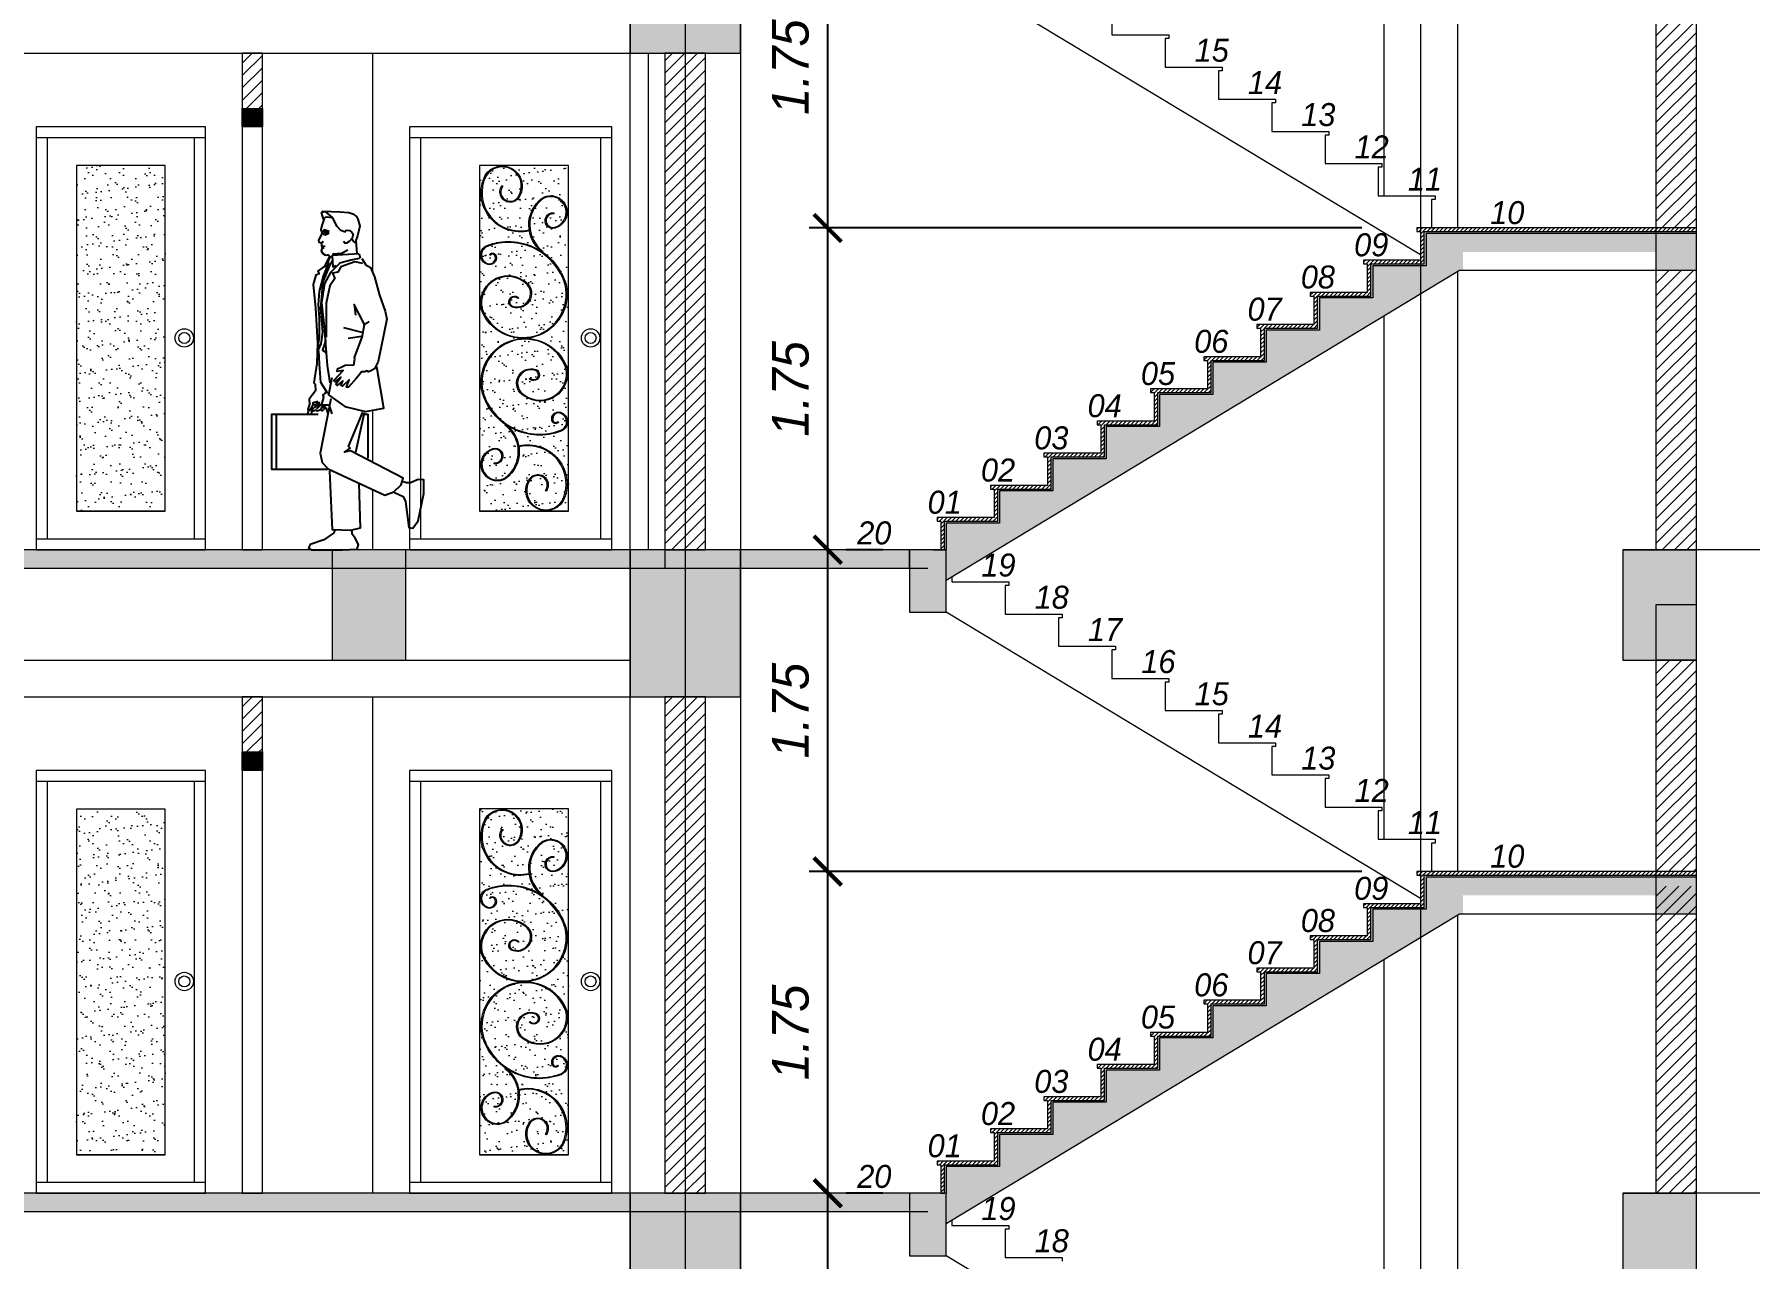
# Model space of a CAD drawing. Header units: millimetres. Extents: x 485872 to 486142, y -52344 to -52207.
# Drawn here: x 486063.22 to 486072.55, y -52310.23 to -52303.57 of the extents above; entities that cross this region are included whole.
import ezdxf

# ---------------------------------------------------------------- set-up
doc = ezdxf.new("R2010")
doc.units = ezdxf.units.MM
doc.header["$LTSCALE"] = 15
doc.header["$PDMODE"] = 2
doc.header["$PDSIZE"] = -10
doc.linetypes.add('DASHDOTX2', pattern=[50.8, 25.4, -12.7, 0, -12.7])
doc.layers.add('G', color=8, linetype='Continuous')
doc.styles.get("Standard").update_dxf_attribs({"font": ''})
doc.styles.get('Standard').set_extended_font_data('Flux Architect', italic=True)
doc.dimstyles.get("Standard").update_dxf_attribs({"dimtxt": 0.2, "dimasz": 0.15, "dimexe": 0.1, "dimexo": 0.3, "dimgap": 0.1, "dimtad": 1, "dimzin": 0, "dimdsep": 46, "dimtxsty": 'Standard', "dimblk": 'ARCHTICK', "dimcen": 0.09, "dimdle": 0.1, "dimclrd": 4, "dimclrt": 2, "dimadec": 0, "dimazin": 0, "dimtfac": 1, "dimtofl": 0, "dimtmove": 0, "dimatfit": 3, "dimfxl": 1, "dimtfillclr": 1, "dimtolj": 1, "dimtzin": 0, "dimarcsym": 1})
pattern_1 = [(45, (485401.173374, -52308.337264), (-0.0336759605, 0.0336759605), [])]

# ---------------------------------------------------------------- blocks, each defined once
blk = doc.blocks.new('Main Doorr')
at = {"lineweight": 9}
h = blk.add_hatch(dxfattribs=at)
h.set_pattern_fill('AR-SAND', color=153, scale=53.726984, style=0)
h.set_pattern_definition([(37.5, (633482.83, -6970.605), (-3.38444, 103.52243), [0, -81.66502, 0, -91.33587, 0, -87.30635]), (7.5, (633482.83, -6970.6), (95.08476, 151.6254), [0, -44.05613, 0, -73.60597, 0, -28.20667]), (327.5, (633416.74, -6970.605), (167.31345, 0.30404), [0, -26.86349, 0, -96.70857, 0, -126.25841]), (317.5, (633416.74, -6970.6), (161.51012, 47.15486), [0, -13.43175, 0, -63.39784, 0, -72.53143])])
h.paths.add_polyline_path([(664467.8, -64985.8), (664951.4, -64985.8), (664951.4, -63105.4), (664467.8, -63105.4)])
at = {"color": 7, "lineweight": 9}
for p, q in [((665186.4, -62955.4), (664086.4, -62955.4)), ((664146.4, -62955.4), (664146.4, -65135.4)), ((665126.4, -65135.4), (665126.4, -62955.4)), ((664467.8, -63105.4), (664467.8, -64985.8)), ((664951.4, -63105.4), (664467.8, -63105.4)), ((664951.4, -64985.8), (664951.4, -63105.4)), ((664467.8, -64985.8), (664951.4, -64985.8)), ((664086.4, -65135.4), (665186.4, -65135.4))]:
    blk.add_line(p, q, dxfattribs=at)
blk.add_lwpolyline([(664086.4, -65195.4), (665186.4, -65195.4), (665186.4, -62895.4), (664086.4, -62895.4)], close=True, dxfattribs=at)
at = {"lineweight": 9}
for points in [[(664738.1, -63460.9, -0.637528), (664498.3, -63158.6, -0.965658), (664687.1, -63269.7, -1.139609), (664589.1, -63214.3), (664593.4, -63217.5, 1.142963), (664682.3, -63267.4, 0.965814), (664503, -63161.3, 0.637746), (664737.2, -63455.6)], [(664811.2, -63577.8, -0.50473), (664808.4, -63282.5, -1.139136), (664878.5, -63446.2, -1.237533), (664872.5, -63363.5), (664871.7, -63368.9, 1.237959), (664877, -63441.1, 1.137294), (664811.4, -63287, 0.504199), (664814.4, -63573.4)], [(664608, -64513.5, -0.50473), (664610.8, -64808.7, -1.139136), (664540.7, -64645, -1.237533), (664546.7, -64727.7), (664547.4, -64722.4, 1.237959), (664542.2, -64650.2, 1.137294), (664607.8, -64804.3, 0.504199), (664604.8, -64517.8)], [(664681.1, -64630.3, -0.637528), (664920.9, -64932.6, -0.965658), (664732.1, -64821.5, -1.139609), (664830.1, -64877), (664825.8, -64873.7, 1.142963), (664736.9, -64823.8, 0.965814), (664916.2, -64930, 0.637746), (664682, -64635.6)]]:
    blk.add_lwpolyline(points, format="xyb", dxfattribs=at)
for points in [[(664521.3, -63589.6, -0.482932), (664554.1, -63590.4, -0.577559), (664521.3, -63645.9, -0.789134), (664508.3, -63541, -0.438143), (664938, -63752.7, -0.939322), (664477.1, -63887.3, -0.684665), (664706.7, -63730.8, -0.943765), (664645.2, -63875.7, -1.249985), (664681.1, -63826.2), (664677, -63829.8, 1.245946), (664647.2, -63870.7, 0.94511), (664703.9, -63735.5, 0.684848), (664482.2, -63885.8, 0.938331), (664932.8, -63754.1, 0.438005), (664510.2, -63546, 0.787082), (664521.6, -63640.5, 0.570854), (664549.6, -63593.3, 0.476031), (664525.4, -63593.1)], [(664897.9, -64501.6, -0.482932), (664865.1, -64500.9, -0.577559), (664897.9, -64445.4, -0.789134), (664910.9, -64550.3, -0.438143), (664481.2, -64338.5, -0.939322), (664942.1, -64203.9, -0.684665), (664712.5, -64360.4, -0.943765), (664774, -64215.6, -1.249985), (664738.1, -64265), (664742.1, -64261.5, 1.245946), (664772, -64220.6, 0.94511), (664715.3, -64355.8, 0.684848), (664937, -64205.4, 0.938331), (664486.4, -64337.2, 0.438005), (664909, -64545.3, 0.787082), (664897.5, -64450.8, 0.570854), (664869.6, -64497.9, 0.476031), (664893.7, -64498.2)]]:
    blk.add_lwpolyline(points, format="xyb", close=True, dxfattribs=at)
at = {"linetype": 'Continuous', "lineweight": 9}
blk.add_lwpolyline([(664951.4, -64985.8), (664467.8, -64985.8)], dxfattribs=at)
at = {"color": 7, "lineweight": 9}
for radius in [50, 30]:
    blk.add_circle((665071.5, -64043.5), radius, dxfattribs=at)
blk = doc.blocks.new('Indoor')
at = {"lineweight": 5}
h = blk.add_hatch(dxfattribs=at)
h.set_pattern_fill('AR-SAND', color=153, scale=53.726984, style=0)
h.set_pattern_definition([(37.5, (631289.6, 71959.21), (-3.38444, 103.52243), [0, -81.66502, 0, -91.33587, 0, -87.30635]), (7.5, (631289.6, 71959.21), (95.08476, 151.6254), [0, -44.05613, 0, -73.60597, 0, -28.20667]), (327.5, (631223.515, 71959.21), (167.31345, 0.30404), [0, -26.86349, 0, -96.70857, 0, -126.25841]), (317.5, (631223.52, 71959.21), (161.51012, 47.15486), [0, -13.43175, 0, -63.39784, 0, -72.53143])])
h.paths.add_polyline_path([(662274.6, 13944), (662758.1, 13944), (662758.1, 15824.4), (662274.6, 15824.4)])
at = {"color": 7, "lineweight": 5}
for p, q in [((662976.4, 16034.4), (662056.4, 16034.4)), ((662056.4, 16034.4), (662056.4, 13734.4)), ((662976.4, 15974.4), (662056.4, 15974.4)), ((662116.4, 15974.4), (662116.4, 13794.4)), ((662916.4, 13794.4), (662916.4, 15974.4)), ((662976.4, 13734.4), (662976.4, 16034.4)), ((662274.6, 15824.4), (662274.6, 13944)), ((662758.1, 15824.4), (662274.6, 15824.4)), ((662758.1, 13944), (662758.1, 15824.4)), ((662274.6, 13944), (662758.1, 13944)), ((662056.4, 13794.4), (662976.4, 13794.4)), ((662056.4, 13734.4), (662976.4, 13734.4))]:
    blk.add_line(p, q, dxfattribs=at)
at = {"linetype": 'Continuous', "lineweight": 5}
blk.add_lwpolyline([(662758.1, 13944), (662274.6, 13944)], dxfattribs=at)
at = {"color": 7, "lineweight": 5}
for radius in [50, 30]:
    blk.add_circle((662861.5, 14886.4), radius, dxfattribs=at)
blk = doc.blocks.new('02FMAN04')
at = {"color": 0, "linetype": 'ByBlock'}
for p, q in [((-4.09, 62.9), (-4.33, 61.98)), ((-5.2, 47.99), (-6.24, 48.51)), ((-0.79, 47.26), (-4.66, 46.29)), ((-4.66, 45.32), (-1.76, 44.94)), ((2.36, 30.85), (1.69, 28.89)), ((4.43, 30.85), (2.36, 30.85)), ((2.51, 28.87), (2.82, 30.11)), ((2.82, 30.11), (3.14, 30.11)), ((5.71, 30.87), (5.16, 30.87)), ((5.55, 30.07), (5.86, 30.04)), ((5.86, 30.04), (6.08, 28.92)), ((6.66, 29.76), (6.92, 28.85)), ((-5.14, 29.12), (-3.33, 20.66)), ((13.53, 28.78), (13.53, 17.2))]:
    blk.add_line(p, q, dxfattribs=at)
for points in [[(3.51, 70.28), (3.91, 71.74), (3.66, 71.99), (0.03, 71.85), (-1.88, 71.7), (-2.77, 71.46), (-3.55, 70.85), (-3.84, 70.32), (-4.26, 68.83), (-3.77, 66.74), (-3.38, 65.74), (-3.62, 62.94)], [(-0.96, 67.59), (-0.21, 67.87), (0.6, 68.72), (1.6, 70.67), (2.91, 71.77), (3.55, 71.85), (3.83, 71.67)], [(3.27, 70.67), (3.87, 68.94), (4.08, 68.01), (3.76, 67.34), (4.58, 65.85), (4.47, 65.42), (3.91, 65.25), (3.94, 64.64), (3.76, 64.18), (3.98, 63.54), (3.66, 62.97), (3.09, 62.62), (2.59, 62.69), (2.24, 62.41), (3.27, 60.21), (2.45, 60.53), (2.41, 61.52), (1.99, 62.3), (1.63, 62.23)], [(3.23, 70.75), (2.7, 70.82), (1.77, 70.67)], [(-3.3, 65.28), (-2.81, 65.67), (-2.59, 66.13)], [(-0.96, 67.55), (-1.35, 67.94), (-2.03, 67.91), (-2.49, 67.62), (-2.81, 67.09), (-2.63, 66.24), (-1.99, 65.56), (-1.42, 65.17), (-1.03, 65.21), (-0.75, 65.56)], [(-4.09, 62.9), (1.67, 62.55), (1.53, 60.17), (0.78, 60.45)], [(1.6, 62.9), (-0.32, 63.05), (-1.71, 63.76)], [(3.87, 64.61), (3.16, 64.54)], [(3.59, 64.18), (3.37, 64.18)], [(3.48, 65.35), (3.83, 65.49)], [(-4.68, 61.9), (-5.54, 60.6), (-6.5, 60), (-7.36, 58.01), (-8.4, 54.12), (-9.61, 50.75), (-9.95, 49.03), (-8.14, 40.04), (-7.36, 38.49), (-6.58, 38.06), (-6.06, 37.8), (-5.72, 38.06), (-5.28, 37.8), (-4.59, 37.8), (-4.25, 37.37), (-3.47, 36.42), (-1.83, 34.6), (-1.39, 34.6), (-2, 36.16), (-0.53, 34.77), (-0.27, 34.95), (-0.62, 35.9), (0.59, 34.95), (0.85, 35.21), (-0.18, 36.67), (1.11, 35.72), (1.29, 35.98), (-0.7, 38.14), (0.59, 37.88), (0.51, 38.49), (-0.44, 38.92), (-1.14, 39.27), (-2.95, 39.35), (-3.21, 40.56), (-3.12, 40.91), (-4.77, 45.23), (-5.2, 47.9), (-3.04, 52.14), (-3.3, 49.89)], [(-4.85, 60.86), (-3.21, 61.21), (-0.18, 60.17), (0.42, 59.05), (1.54, 58.79), (1.11, 57.66), (2.15, 56.11), (2.93, 52.4), (2.93, 45.23)], [(-4.07, 61.9), (-2.35, 61.55), (-0.01, 60.95), (1.98, 58.96), (3.27, 56.63), (3.88, 52.48), (3.27, 46.87), (3.1, 44.54), (2.67, 39.18), (2.15, 35.47)], [(1.63, 61.47), (2.24, 60.43), (3.62, 56.97), (4.14, 51.45), (3.71, 46.26), (4.05, 43.76), (4.74, 42.2), (4.31, 45.31), (4.31, 49.2), (4.57, 52.14), (4.31, 54.9), (3.45, 58.18), (2.5, 60.69)], [(3.36, 60.26), (4.66, 59.22), (4.4, 58.7), (5.09, 58.36), (5.69, 56.37), (5.18, 51.36), (4.74, 44.02), (4.92, 39.61), (5.52, 35.47), (5.26, 35.21), (5.18, 33.82), (5.87, 32.87), (6.56, 32.01), (6.47, 30.97), (6.82, 29.85), (6.3, 29.68), (5.69, 30.8), (5.69, 31.32), (4.66, 31.58)], [(3.01, 44.54), (3.71, 42.46), (2.93, 41.94)], [(2.58, 33.22), (4.05, 35.55), (4.31, 39.52), (4.48, 42.29)], [(1.72, 36.59), (2.41, 32.96), (-1.05, 30.46), (-5.46, 29.42), (-9.35, 30.11), (-7.88, 38.92)], [(3.01, 33.48), (3.19, 33.22), (3.62, 32.96), (3.45, 32.44), (3.88, 30.89)], [(1.94, 32.06), (4.19, 20.57), (3.76, 18.58), (2.46, 17.2), (-9.55, 11.59), (-11.46, 12.28), (-13.01, 13.83), (-13.44, 15.21), (-2.29, 21), (-0.99, 20.74), (-2.2, 21.61), (-1.86, 21.95), (-4.88, 29.29)], [(3.36, 29.85), (3.1, 30.63), (3.27, 30.63), (3.97, 29.94), (3.62, 30.63), (4.05, 30.8), (4.83, 30.02), (4.31, 31.23), (4.83, 31.23), (5.44, 30.11)], [(3.45, 29.83), (3.86, 29.55), (4.03, 29.72), (4.82, 29.46), (5.01, 29.7), (5.66, 29.46), (5.88, 29.74)], [(-6.01, 19.45), (-6.01, 28.78), (-5.06, 28.78)], [(4.62, 28.78), (14.57, 28.78), (14.57, 17.11), (2.64, 17.11)], [(-11.63, 12.19), (-13.44, 11.33), (-13.96, 10.29), (-14.31, 7.53), (-14.65, 4.76), (-15.52, 4.59), (-16.64, 6.14), (-17.85, 11.93), (-17.85, 14.87), (-16.64, 14.96), (-15, 14.26), (-14.14, 14.26), (-13.27, 14.52)], [(-4.02, 14.09), (-4.28, 4.59), (-2.29, 4.07), (1.6, 4.24), (2.12, 16.68)], [(1.08, 4.07), (1.34, 3.55), (3.41, 2.08), (6.35, 1.13), (6.7, 0.44), (6.09, 0.01), (-0.56, 0.01), (-3.67, 0.1), (-3.93, 1.13), (-3.24, 2.43), (-2.64, 3.29), (-2.64, 3.98)]]:
    blk.add_lwpolyline(points, dxfattribs=at)
for points in [[(2.27, 67.66), (3.34, 68.01), (3.59, 67.8)], [(2.38, 67.48), (3.41, 67.3), (3.41, 67.06), (3.12, 66.95), (2.52, 67.23)]]:
    blk.add_lwpolyline(points, close=True, dxfattribs=at)
blk = doc.blocks.new('_ArchTick')
at = {"color": 0, "const_width": 0.15}
blk.add_lwpolyline([(-0.5, -0.5), (0.5, 0.5)], dxfattribs=at)
blk = doc.blocks.new('*D141')
at = {"color": 4, "linetype": 'Continuous', "lineweight": -2, "transparency": 16777216}
blk.add_line((486067.5346, -52311.7266), (486067.5346, -52309.7766), dxfattribs=at)
at = {"color": 0, "linetype": 'Continuous', "lineweight": -2, "transparency": 16777216}
for p, q in [((486067.8346, -52309.8766), (486067.6346, -52309.8766)), ((486070.6597, -52311.6266), (486067.4346, -52311.6266))]:
    blk.add_line(p, q, dxfattribs=at)
at = {"layer": 'Defpoints', "color": 0, "linetype": 'Continuous', "lineweight": 13, "transparency": 16777216}
for p in [(486067.5346, -52309.8766), (486067.5346, -52309.8766), (486070.9597, -52311.6266)]:
    blk.add_point(p, dxfattribs=at)
at = {"color": 4, "linetype": 'Continuous', "lineweight": -2, "transparency": 16777216, "xscale": 0.15, "yscale": 0.15, "zscale": 0.15}
for p, rotation in [((486067.5346, -52309.8766), 90), ((486067.5346, -52311.6266), 270)]:
    blk.add_blockref('_ArchTick', p, dxfattribs=dict(at, rotation=rotation))
at = {"color": 2, "linetype": 'Continuous', "lineweight": 13, "transparency": 16777216, "insert": (486067.3324, -52310.7516), "char_height": 0.2, "attachment_point": 5, "rotation": 90}
blk.add_mtext('\\A1;1.75', dxfattribs=at)
blk = doc.blocks.new('*D142')
at = {"color": 4, "linetype": 'Continuous', "lineweight": -2, "transparency": 16777216}
blk.add_line((486067.5346, -52309.9766), (486067.5346, -52308.0266), dxfattribs=at)
at = {"color": 0, "linetype": 'Continuous', "lineweight": -2, "transparency": 16777216}
for p, q in [((486070.4397, -52308.1266), (486067.4346, -52308.1266)), ((486067.8346, -52309.8766), (486067.6346, -52309.8766))]:
    blk.add_line(p, q, dxfattribs=at)
at = {"layer": 'Defpoints', "color": 0, "linetype": 'Continuous', "lineweight": 13, "transparency": 16777216}
for p in [(486067.5346, -52308.1266), (486070.7397, -52308.1266), (486067.5346, -52309.8766)]:
    blk.add_point(p, dxfattribs=at)
at = {"color": 4, "linetype": 'Continuous', "lineweight": -2, "transparency": 16777216, "xscale": 0.15, "yscale": 0.15, "zscale": 0.15}
for p, rotation in [((486067.5346, -52308.1266), 90), ((486067.5346, -52309.8766), 270)]:
    blk.add_blockref('_ArchTick', p, dxfattribs=dict(at, rotation=rotation))
at = {"color": 2, "linetype": 'Continuous', "lineweight": 13, "transparency": 16777216, "insert": (486067.3324, -52309.0016), "char_height": 0.2, "attachment_point": 5, "rotation": 90}
blk.add_mtext('\\A1;1.75', dxfattribs=at)
blk = doc.blocks.new('*D143')
at = {"color": 4, "linetype": 'Continuous', "lineweight": -2, "transparency": 16777216}
blk.add_line((486067.5346, -52308.2266), (486067.5346, -52306.2766), dxfattribs=at)
at = {"color": 0, "linetype": 'Continuous', "lineweight": -2, "transparency": 16777216}
for p, q in [((486067.8346, -52306.3766), (486067.6346, -52306.3766)), ((486070.4397, -52308.1266), (486067.4346, -52308.1266))]:
    blk.add_line(p, q, dxfattribs=at)
at = {"layer": 'Defpoints', "color": 0, "linetype": 'Continuous', "lineweight": 13, "transparency": 16777216}
for p in [(486067.5346, -52306.3766), (486067.5346, -52306.3766), (486070.7397, -52308.1266)]:
    blk.add_point(p, dxfattribs=at)
at = {"color": 4, "linetype": 'Continuous', "lineweight": -2, "transparency": 16777216, "xscale": 0.15, "yscale": 0.15, "zscale": 0.15}
for p, rotation in [((486067.5346, -52306.3766), 90), ((486067.5346, -52308.1266), 270)]:
    blk.add_blockref('_ArchTick', p, dxfattribs=dict(at, rotation=rotation))
at = {"color": 2, "linetype": 'Continuous', "lineweight": 13, "transparency": 16777216, "insert": (486067.3324, -52307.2516), "char_height": 0.2, "attachment_point": 5, "rotation": 90}
blk.add_mtext('\\A1;1.75', dxfattribs=at)
blk = doc.blocks.new('*D144')
at = {"color": 4, "linetype": 'Continuous', "lineweight": -2, "transparency": 16777216}
blk.add_line((486067.5346, -52306.4766), (486067.5346, -52304.5266), dxfattribs=at)
at = {"color": 0, "linetype": 'Continuous', "lineweight": -2, "transparency": 16777216}
for p, q in [((486070.4397, -52304.6266), (486067.4346, -52304.6266)), ((486067.8346, -52306.3766), (486067.6346, -52306.3766))]:
    blk.add_line(p, q, dxfattribs=at)
at = {"layer": 'Defpoints', "color": 0, "linetype": 'Continuous', "lineweight": 13, "transparency": 16777216}
for p in [(486067.5346, -52304.6266), (486070.7397, -52304.6266), (486067.5346, -52306.3766)]:
    blk.add_point(p, dxfattribs=at)
at = {"color": 4, "linetype": 'Continuous', "lineweight": -2, "transparency": 16777216, "xscale": 0.15, "yscale": 0.15, "zscale": 0.15}
for p, rotation in [((486067.5346, -52304.6266), 90), ((486067.5346, -52306.3766), 270)]:
    blk.add_blockref('_ArchTick', p, dxfattribs=dict(at, rotation=rotation))
at = {"color": 2, "linetype": 'Continuous', "lineweight": 13, "transparency": 16777216, "insert": (486067.3324, -52305.5016), "char_height": 0.2, "attachment_point": 5, "rotation": 90}
blk.add_mtext('\\A1;1.75', dxfattribs=at)
blk = doc.blocks.new('*D145')
at = {"color": 4, "linetype": 'Continuous', "lineweight": -2, "transparency": 16777216}
blk.add_line((486067.5346, -52304.7266), (486067.5346, -52302.7766), dxfattribs=at)
at = {"color": 0, "linetype": 'Continuous', "lineweight": -2, "transparency": 16777216}
for p, q in [((486067.8346, -52302.8766), (486067.6346, -52302.8766)), ((486070.4397, -52304.6266), (486067.4346, -52304.6266))]:
    blk.add_line(p, q, dxfattribs=at)
at = {"layer": 'Defpoints', "color": 0, "linetype": 'Continuous', "lineweight": 13, "transparency": 16777216}
for p in [(486067.5346, -52302.8766), (486067.5346, -52302.8766), (486070.7397, -52304.6266)]:
    blk.add_point(p, dxfattribs=at)
at = {"color": 4, "linetype": 'Continuous', "lineweight": -2, "transparency": 16777216, "xscale": 0.15, "yscale": 0.15, "zscale": 0.15}
for p, rotation in [((486067.5346, -52302.8766), 90), ((486067.5346, -52304.6266), 270)]:
    blk.add_blockref('_ArchTick', p, dxfattribs=dict(at, rotation=rotation))
at = {"color": 2, "linetype": 'Continuous', "lineweight": 13, "transparency": 16777216, "insert": (486067.3324, -52303.7516), "char_height": 0.2, "attachment_point": 5, "rotation": 90}
blk.add_mtext('\\A1;1.75', dxfattribs=at)

msp = doc.modelspace()

# ---------------------------------------------------------------- hatches: boundary and pattern name
at = {"linetype": 'Continuous', "lineweight": 13}
h = msp.add_hatch(color=256, dxfattribs=at)
h.dxf.hatch_style = 1
h.paths.add_polyline_path([(486066.4597, -52303.6766), (486067.0597, -52303.6766), (486067.0597, -52302.8766), (486066.4597, -52302.8766)])
at = {"linetype": 'Continuous', "lineweight": 13, "true_color": 0xb64b2b}
h = msp.add_hatch(dxfattribs=at)
h.set_pattern_fill('ANSI31', color=15, scale=0.015)
h.set_pattern_definition(pattern_1)
h.paths.add_polyline_path([(486072.2597, -52304.8566), (486072.0397, -52304.8566), (486072.0397, -52306.3766), (486072.2597, -52306.3766)])
h.paths.add_polyline_path([(486072.2597, -52303.4766), (486072.0397, -52303.4766), (486072.0397, -52304.6266), (486072.2597, -52304.6266)])
h = msp.add_hatch(dxfattribs=at)
h.set_pattern_fill('ANSI31', color=15, scale=0.015)
h.set_pattern_definition([(45, (485401.173374, -52304.837264), (-0.0336759605, 0.0336759605), [])])
h.paths.add_polyline_path([(486064.4597, -52303.6766), (486064.3497, -52303.6766), (486064.3497, -52303.9766), (486064.4597, -52303.9766)])
h = msp.add_hatch(dxfattribs=at)
h.set_pattern_fill('ANSI31', color=15, scale=0.015)
h.set_pattern_definition(pattern_1)
h.paths.add_polyline_path([(486066.6497, -52306.3766), (486066.8697, -52306.3766), (486066.8697, -52303.6766), (486066.6497, -52303.6766)])
at = {"linetype": 'Continuous', "lineweight": 13}
h = msp.add_hatch(color=256, dxfattribs=at)
h.dxf.hatch_style = 1
h.paths.add_polyline_path([(486064.4597, -52303.9766), (486064.3497, -52303.9766), (486064.3497, -52304.0766), (486064.4597, -52304.0766)])
h = msp.add_hatch(dxfattribs=at)
h.set_pattern_fill('ANSI31', color=256, scale=0.005)
h.set_pattern_definition([(45, (485401.173374, -52308.337264), (-0.01122532015, 0.01122532015), [])])
h.paths.add_polyline_path([(486072.2597, -52304.6466), (486072.2597, -52304.6266), (486070.7397, -52304.6266), (486070.7397, -52304.6466), (486070.7597, -52304.6466), (486070.7597, -52304.8016), (486070.4497, -52304.8016), (486070.4497, -52304.8216), (486070.4697, -52304.8216), (486070.4697, -52304.9766), (486070.1597, -52304.9766), (486070.1597, -52304.9966), (486070.1797, -52304.9966), (486070.1797, -52305.1516), (486069.8697, -52305.1516), (486069.8697, -52305.1716), (486069.8897, -52305.1716), (486069.8897, -52305.3266), (486069.5797, -52305.3266), (486069.5797, -52305.3466), (486069.5997, -52305.3466), (486069.5997, -52305.5016), (486069.2897, -52305.5016), (486069.2897, -52305.5216), (486069.3097, -52305.5216), (486069.3097, -52305.6766), (486068.9997, -52305.6766), (486068.9997, -52305.6966), (486069.0197, -52305.6966), (486069.0197, -52305.8516), (486068.7097, -52305.8516), (486068.7097, -52305.8716), (486068.7297, -52305.8716), (486068.7297, -52306.0266), (486068.4197, -52306.0266), (486068.4197, -52306.0466), (486068.4397, -52306.0466), (486068.4397, -52306.2016), (486068.1297, -52306.2016), (486068.1297, -52306.2216), (486068.1497, -52306.2216), (486068.1497, -52306.3766), (486068.1697, -52306.3766), (486068.1697, -52306.2216), (486068.4597, -52306.2216), (486068.4597, -52306.0466), (486068.7497, -52306.0466), (486068.7497, -52305.8716), (486069.0397, -52305.8716), (486069.0397, -52305.6966), (486069.3297, -52305.6966), (486069.3297, -52305.5216), (486069.6197, -52305.5216), (486069.6197, -52305.3466), (486069.9097, -52305.3466), (486069.9097, -52305.1716), (486070.1997, -52305.1716), (486070.1997, -52304.9966), (486070.4897, -52304.9966), (486070.4897, -52304.8216), (486070.7797, -52304.8216), (486070.7797, -52304.6466)])
h = msp.add_hatch(dxfattribs=at)
h.set_pattern_fill('ARKHID16', color=5, scale=0.03, pattern_type=2)
h.set_pattern_definition([(0, (485401.173374, -52308.335764), (0.03, 0.03), [0.0015, -0.0105, 0, -0.015, 0, -0.003]), (0, (485401.173374, -52308.326764), (0.03, 0.03), [0, -0.0105, 0.0015, -0.015, 0, -0.003]), (0, (485401.173374, -52308.320764), (0.03, 0.03), [0, -0.012, 0, -0.0135, 0.0015, -0.003]), (0, (485401.173374, -52308.308764), (0.03, 0.03), [0, -0.012, 0.0015, -0.0135, 0, -0.003]), (90, (485401.173374, -52308.337264), (-0.03, 0.03), [0.0015, -0.0285]), (90, (485401.185374, -52308.337264), (-0.03, 0.03), [-0.0105, 0.0015, -0.009, 0, -0.0075, 0.0015]), (90, (485401.200374, -52308.337264), (-0.03, 0.03), [0, -0.015, 0.0015, -0.0075, 0, -0.006]), (90, (485401.176374, -52308.337264), (-0.015, 0.015), [0, -0.0045, 0, -0.0045, 0, -0.006]), (90, (485401.179374, -52308.335764), (-0.015, 0.015), [0, -0.006, 0, -0.0045, 0, -0.0045]), (90, (485401.182374, -52308.337264), (-0.015, 0.015), [0, -0.006, 0, -0.006, 0, -0.003]), (90, (485401.188374, -52308.334264), (-0.015, 0.015), [0, -0.0045, 0, -0.006, 0, -0.0045]), (45, (485401.173374, -52308.337264), (2e-18, 0.02999999995), [0.0021213, -0.01272792, 0.0021213, -0.0254558868]), (135, (485401.185374, -52308.337264), (2e-18, 0.02999999995), [-0.021213, 0.0021213, -0.0169708068, 0.0021213])])
h.paths.add_polyline_path([(486068.1697, -52306.3766), (486068.1697, -52306.2216), (486068.4597, -52306.2216), (486068.4597, -52306.0466), (486068.7497, -52306.0466), (486068.7497, -52305.8716), (486069.0397, -52305.8716), (486069.0397, -52305.6966), (486069.3297, -52305.6966), (486069.3297, -52305.5216), (486069.6197, -52305.5216), (486069.6197, -52305.3466), (486069.9097, -52305.3466), (486069.9097, -52305.1716), (486070.1997, -52305.1716), (486070.1997, -52304.9966), (486070.4897, -52304.9966), (486070.4897, -52304.8216), (486070.7797, -52304.8216), (486070.7797, -52304.6466), (486072.2597, -52304.6466), (486072.2597, -52304.6566), (486070.7897, -52304.6566), (486070.7897, -52304.8316), (486070.4997, -52304.8316), (486070.4997, -52305.0066), (486070.2097, -52305.0066), (486070.2097, -52305.1816), (486069.9197, -52305.1816), (486069.9197, -52305.3566), (486069.6297, -52305.3566), (486069.6297, -52305.5316), (486069.3397, -52305.5316), (486069.3397, -52305.7066), (486069.0497, -52305.7066), (486069.0497, -52305.8816), (486068.7597, -52305.8816), (486068.7597, -52306.0566), (486068.4697, -52306.0566), (486068.4697, -52306.2316), (486068.1797, -52306.2316), (486068.1797, -52306.3766)])
h = msp.add_hatch(color=256, dxfattribs=at)
h.dxf.hatch_style = 1
h.paths.add_polyline_path([(486070.7597, -52304.9846), (486070.7597, -52304.8316), (486070.4997, -52304.8316), (486070.4997, -52305.0066), (486070.2097, -52305.0066), (486070.2097, -52305.1816), (486069.9197, -52305.1816), (486069.9197, -52305.3566), (486069.6297, -52305.3566), (486069.6297, -52305.5316), (486069.3397, -52305.5316), (486069.3397, -52305.7066), (486069.0497, -52305.7066), (486069.0497, -52305.8816), (486068.7597, -52305.8816), (486068.7597, -52306.0566), (486068.4697, -52306.0566), (486068.4697, -52306.2316), (486068.1797, -52306.2316), (486068.1797, -52306.3766), (486068.1797, -52306.5415)])
h.paths.add_polyline_path([(486070.9897, -52304.7566), (486072.0397, -52304.7566), (486072.0397, -52304.6566), (486070.7897, -52304.6566), (486070.7897, -52304.8316), (486070.7597, -52304.8316), (486070.7597, -52304.9846), (486070.9719, -52304.8566), (486070.9897, -52304.8566)])
h.paths.add_polyline_path([(486072.2597, -52304.6566), (486072.0397, -52304.6566), (486072.0397, -52304.8566), (486072.2597, -52304.8566)])
h = msp.add_hatch(color=256, dxfattribs=at)
h.dxf.hatch_style = 1
h.paths.add_polyline_path([(486058.4597, -52306.3766), (486057.6597, -52306.3766), (486057.6597, -52306.4766), (486058.4597, -52306.4766)])
h.paths.add_polyline_path([(486066.4597, -52306.4766), (486066.4597, -52306.3766), (486059.0597, -52306.3766), (486059.0597, -52306.4766)])
h = msp.add_hatch(color=256, dxfattribs=at)
h.dxf.hatch_style = 1
h.paths.add_polyline_path([(486058.4597, -52306.3766), (486057.6597, -52306.3766), (486057.6597, -52306.4766), (486058.4597, -52306.4766)])
h.paths.add_polyline_path([(486067.9797, -52306.4766), (486067.9797, -52306.3766), (486059.0597, -52306.3766), (486059.0597, -52306.4766)])
h = msp.add_hatch(color=256, dxfattribs=at)
h.dxf.hatch_style = 1
h.paths.add_polyline_path([(486064.8397, -52306.9766), (486065.2397, -52306.9766), (486065.2397, -52306.3766), (486064.8397, -52306.3766)])
h = msp.add_hatch(color=256, dxfattribs=at)
h.dxf.hatch_style = 1
h.paths.add_polyline_path([(486066.4597, -52307.1766), (486067.0597, -52307.1766), (486067.0597, -52306.3766), (486066.4597, -52306.3766)])
h = msp.add_hatch(color=256, dxfattribs=at)
h.dxf.hatch_style = 1
h.paths.add_polyline_path([(486066.4597, -52307.1766), (486067.0597, -52307.1766), (486067.0597, -52306.3766), (486066.4597, -52306.3766)])
h = msp.add_hatch(color=256, dxfattribs=at)
h.dxf.hatch_style = 1
h.paths.add_polyline_path([(486068.1797, -52306.3766), (486067.9797, -52306.3766), (486067.9797, -52306.7165), (486068.1797, -52306.7165)])
h = msp.add_hatch(color=256, dxfattribs=at)
h.dxf.hatch_style = 1
h.paths.add_polyline_path([(486068.1797, -52306.3766), (486067.9797, -52306.3766), (486067.9797, -52306.7165), (486068.1797, -52306.7165)])
h = msp.add_hatch(color=256, dxfattribs=at)
h.dxf.hatch_style = 1
h.paths.add_polyline_path([(486071.8597, -52306.9766), (486072.2597, -52306.9766), (486072.2597, -52306.3766), (486071.8597, -52306.3766)])
h = msp.add_hatch(color=256, dxfattribs=at)
h.dxf.hatch_style = 1
h.paths.add_polyline_path([(486071.8597, -52306.9766), (486072.2597, -52306.9766), (486072.2597, -52306.3766), (486071.8597, -52306.3766)])
at = {"linetype": 'Continuous', "lineweight": 13, "true_color": 0xb64b2b}
h = msp.add_hatch(dxfattribs=at)
h.set_pattern_fill('ANSI31', color=15, scale=0.015)
h.set_pattern_definition([(45, (485401.173374, -52311.537264), (-0.0336759605, 0.0336759605), [])])
h.paths.add_polyline_path([(486072.2597, -52308.2066), (486072.0397, -52308.2066), (486072.0397, -52309.8766), (486072.2597, -52309.8766)])
h.paths.add_polyline_path([(486072.2597, -52306.9766), (486072.0397, -52306.9766), (486072.0397, -52308.1266), (486072.2597, -52308.1266)])
h = msp.add_hatch(dxfattribs=at)
h.set_pattern_fill('ANSI31', color=15, scale=0.015)
h.set_pattern_definition(pattern_1)
h.paths.add_polyline_path([(486064.4597, -52307.1766), (486064.3497, -52307.1766), (486064.3497, -52307.4766), (486064.4597, -52307.4766)])
h = msp.add_hatch(dxfattribs=at)
h.set_pattern_fill('ANSI31', color=15, scale=0.015)
h.set_pattern_definition([(45, (485401.173374, -52311.837264), (-0.0336759605, 0.0336759605), [])])
h.paths.add_polyline_path([(486066.6497, -52309.8766), (486066.8697, -52309.8766), (486066.8697, -52307.1766), (486066.6497, -52307.1766)])
at = {"linetype": 'Continuous', "lineweight": 13}
h = msp.add_hatch(color=256, dxfattribs=at)
h.dxf.hatch_style = 1
h.paths.add_polyline_path([(486064.4597, -52307.4766), (486064.3497, -52307.4766), (486064.3497, -52307.5766), (486064.4597, -52307.5766)])
h = msp.add_hatch(dxfattribs=at)
h.set_pattern_fill('ANSI31', color=256, scale=0.005)
h.set_pattern_definition([(45, (485401.173374, -52311.837264), (-0.01122532015, 0.01122532015), [])])
h.paths.add_polyline_path([(486072.2597, -52308.1466), (486072.2597, -52308.1266), (486070.7397, -52308.1266), (486070.7397, -52308.1466), (486070.7597, -52308.1466), (486070.7597, -52308.3016), (486070.4497, -52308.3016), (486070.4497, -52308.3216), (486070.4697, -52308.3216), (486070.4697, -52308.4766), (486070.1597, -52308.4766), (486070.1597, -52308.4966), (486070.1797, -52308.4966), (486070.1797, -52308.6516), (486069.8697, -52308.6516), (486069.8697, -52308.6716), (486069.8897, -52308.6716), (486069.8897, -52308.8266), (486069.5797, -52308.8266), (486069.5797, -52308.8466), (486069.5997, -52308.8466), (486069.5997, -52309.0016), (486069.2897, -52309.0016), (486069.2897, -52309.0216), (486069.3097, -52309.0216), (486069.3097, -52309.1766), (486068.9997, -52309.1766), (486068.9997, -52309.1966), (486069.0197, -52309.1966), (486069.0197, -52309.3516), (486068.7097, -52309.3516), (486068.7097, -52309.3716), (486068.7297, -52309.3716), (486068.7297, -52309.5266), (486068.4197, -52309.5266), (486068.4197, -52309.5466), (486068.4397, -52309.5466), (486068.4397, -52309.7016), (486068.1297, -52309.7016), (486068.1297, -52309.7216), (486068.1497, -52309.7216), (486068.1497, -52309.8766), (486068.1697, -52309.8766), (486068.1697, -52309.7216), (486068.4597, -52309.7216), (486068.4597, -52309.5466), (486068.7497, -52309.5466), (486068.7497, -52309.3716), (486069.0397, -52309.3716), (486069.0397, -52309.1966), (486069.3297, -52309.1966), (486069.3297, -52309.0216), (486069.6197, -52309.0216), (486069.6197, -52308.8466), (486069.9097, -52308.8466), (486069.9097, -52308.6716), (486070.1997, -52308.6716), (486070.1997, -52308.4966), (486070.4897, -52308.4966), (486070.4897, -52308.3216), (486070.7797, -52308.3216), (486070.7797, -52308.1466)])
h = msp.add_hatch(dxfattribs=at)
h.set_pattern_fill('ARKHID16', color=5, scale=0.03, pattern_type=2)
h.set_pattern_definition([(0, (485401.173374, -52311.835764), (0.03, 0.03), [0.0015, -0.0105, 0, -0.015, 0, -0.003]), (0, (485401.173374, -52311.826764), (0.03, 0.03), [0, -0.0105, 0.0015, -0.015, 0, -0.003]), (0, (485401.173374, -52311.820764), (0.03, 0.03), [0, -0.012, 0, -0.0135, 0.0015, -0.003]), (0, (485401.173374, -52311.808764), (0.03, 0.03), [0, -0.012, 0.0015, -0.0135, 0, -0.003]), (90, (485401.173374, -52311.837264), (-0.03, 0.03), [0.0015, -0.0285]), (90, (485401.185374, -52311.837264), (-0.03, 0.03), [-0.0105, 0.0015, -0.009, 0, -0.0075, 0.0015]), (90, (485401.200374, -52311.837264), (-0.03, 0.03), [0, -0.015, 0.0015, -0.0075, 0, -0.006]), (90, (485401.176374, -52311.837264), (-0.015, 0.015), [0, -0.0045, 0, -0.0045, 0, -0.006]), (90, (485401.179374, -52311.835764), (-0.015, 0.015), [0, -0.006, 0, -0.0045, 0, -0.0045]), (90, (485401.182374, -52311.837264), (-0.015, 0.015), [0, -0.006, 0, -0.006, 0, -0.003]), (90, (485401.188374, -52311.834264), (-0.015, 0.015), [0, -0.0045, 0, -0.006, 0, -0.0045]), (45, (485401.173374, -52311.837264), (2e-18, 0.02999999995), [0.0021213, -0.01272792, 0.0021213, -0.0254558868]), (135, (485401.185374, -52311.837264), (2e-18, 0.02999999995), [-0.021213, 0.0021213, -0.0169708068, 0.0021213])])
h.paths.add_polyline_path([(486068.1697, -52309.8766), (486068.1697, -52309.7216), (486068.4597, -52309.7216), (486068.4597, -52309.5466), (486068.7497, -52309.5466), (486068.7497, -52309.3716), (486069.0397, -52309.3716), (486069.0397, -52309.1966), (486069.3297, -52309.1966), (486069.3297, -52309.0216), (486069.6197, -52309.0216), (486069.6197, -52308.8466), (486069.9097, -52308.8466), (486069.9097, -52308.6716), (486070.1997, -52308.6716), (486070.1997, -52308.4966), (486070.4897, -52308.4966), (486070.4897, -52308.3216), (486070.7797, -52308.3216), (486070.7797, -52308.1466), (486072.2597, -52308.1466), (486072.2597, -52308.1566), (486070.7897, -52308.1566), (486070.7897, -52308.3316), (486070.4997, -52308.3316), (486070.4997, -52308.5066), (486070.2097, -52308.5066), (486070.2097, -52308.6816), (486069.9197, -52308.6816), (486069.9197, -52308.8566), (486069.6297, -52308.8566), (486069.6297, -52309.0316), (486069.3397, -52309.0316), (486069.3397, -52309.2066), (486069.0497, -52309.2066), (486069.0497, -52309.3816), (486068.7597, -52309.3816), (486068.7597, -52309.5566), (486068.4697, -52309.5566), (486068.4697, -52309.7316), (486068.1797, -52309.7316), (486068.1797, -52309.8766)])
h = msp.add_hatch(color=256, dxfattribs=at)
h.dxf.hatch_style = 1
h.paths.add_polyline_path([(486070.7597, -52308.4846), (486070.7597, -52308.3316), (486070.4997, -52308.3316), (486070.4997, -52308.5066), (486070.2097, -52308.5066), (486070.2097, -52308.6816), (486069.9197, -52308.6816), (486069.9197, -52308.8566), (486069.6297, -52308.8566), (486069.6297, -52309.0316), (486069.3397, -52309.0316), (486069.3397, -52309.2066), (486069.0497, -52309.2066), (486069.0497, -52309.3816), (486068.7597, -52309.3816), (486068.7597, -52309.5566), (486068.4697, -52309.5566), (486068.4697, -52309.7316), (486068.1797, -52309.7316), (486068.1797, -52309.8766), (486068.1797, -52310.0415)])
h.paths.add_polyline_path([(486070.9897, -52308.2566), (486072.0397, -52308.2566), (486072.0397, -52308.1566), (486070.7897, -52308.1566), (486070.7897, -52308.3316), (486070.7597, -52308.3316), (486070.7597, -52308.4846), (486070.9719, -52308.3566), (486070.9897, -52308.3566)])
h.paths.add_polyline_path([(486072.2597, -52308.1566), (486072.0397, -52308.1566), (486072.0397, -52308.3566), (486072.2597, -52308.3566)])
h = msp.add_hatch(color=256, dxfattribs=at)
h.dxf.hatch_style = 1
h.paths.add_polyline_path([(486058.4597, -52309.8766), (486057.6597, -52309.8766), (486057.6597, -52309.9766), (486058.4597, -52309.9766)])
h.paths.add_polyline_path([(486067.9797, -52309.9766), (486067.9797, -52309.8766), (486059.0597, -52309.8766), (486059.0597, -52309.9766)])
h = msp.add_hatch(color=256, dxfattribs=at)
h.dxf.hatch_style = 1
h.paths.add_polyline_path([(486066.4597, -52310.6766), (486067.0597, -52310.6766), (486067.0597, -52309.8766), (486066.4597, -52309.8766)])
h = msp.add_hatch(color=256, dxfattribs=at)
h.dxf.hatch_style = 1
h.paths.add_polyline_path([(486068.1797, -52309.8766), (486067.9797, -52309.8766), (486067.9797, -52310.2165), (486068.1797, -52310.2165)])
h = msp.add_hatch(color=256, dxfattribs=at)
h.dxf.hatch_style = 1
h.paths.add_polyline_path([(486071.8597, -52310.4766), (486072.2597, -52310.4766), (486072.2597, -52309.8766), (486071.8597, -52309.8766)])

# ---------------------------------------------------------------- linework, layer by layer
at = {"color": 6, "linetype": 'DASHDOTX2', "lineweight": 13}
for p, q in [((486066.7597, -52285.0766), (486066.7597, -52307.1766)), ((486070.7597, -52285.0766), (486070.7597, -52306.3766)), ((486066.7597, -52306.3766), (486066.7597, -52330.9766)), ((486070.7597, -52306.3766), (486070.7597, -52330.8766))]:
    msp.add_line(p, q, dxfattribs=at)
at = {"linetype": 'Continuous', "lineweight": 13}
for p, q in [((486067.0597, -52295.8766), (486067.0597, -52307.1766)), ((486070.9597, -52301.364), (486070.9597, -52304.6266)), ((486070.5597, -52301.6053), (486070.5597, -52304.4516)), ((486068.1797, -52306.5415), (486070.9719, -52304.8566)), ((486070.9597, -52304.864), (486070.9597, -52306.3766)), ((486070.5597, -52305.1053), (486070.5597, -52306.3766)), ((486067.0597, -52306.3766), (486067.0597, -52330.9766)), ((486070.5597, -52306.3766), (486070.5597, -52307.9516)), ((486070.9597, -52306.3766), (486070.9597, -52308.1266)), ((486068.1797, -52310.0415), (486070.9719, -52308.3566)), ((486070.9597, -52308.364), (486070.9597, -52311.6266)), ((486070.5597, -52308.6053), (486070.5597, -52311.4516))]:
    msp.add_line(p, q, dxfattribs=at)
for points in [[(486066.4597, -52307.1766), (486066.4597, -52295.8766)], [(486070.7597, -52304.7734), (486068.1797, -52303.2165)], [(486069.0797, -52303.4216), (486069.0797, -52303.5766), (486069.3897, -52303.5766), (486069.3897, -52303.5966), (486069.3697, -52303.5966), (486069.3697, -52303.7516), (486069.6797, -52303.7516), (486069.6797, -52303.7716), (486069.6597, -52303.7716), (486069.6597, -52303.9266), (486069.9697, -52303.9266), (486069.9697, -52303.9466), (486069.9497, -52303.9466), (486069.9497, -52304.1016), (486070.2597, -52304.1016), (486070.2597, -52304.1216), (486070.2397, -52304.1216), (486070.2397, -52304.2766), (486070.5497, -52304.2766), (486070.5497, -52304.2966), (486070.5297, -52304.2966), (486070.5297, -52304.4516), (486070.8397, -52304.4516), (486070.8397, -52304.4716), (486070.8197, -52304.4716), (486070.8197, -52304.6266), (486070.8397, -52304.6266)], [(486059.0597, -52303.6766), (486066.4597, -52303.6766)], [(486065.0597, -52304.8704), (486065.0597, -52303.6766)], [(486066.5597, -52306.3766), (486066.5597, -52303.6766)], [(486072.2597, -52304.6566), (486070.7897, -52304.6566), (486070.7897, -52304.8316), (486070.4997, -52304.8316), (486070.4997, -52305.0066), (486070.2097, -52305.0066), (486070.2097, -52305.1816), (486069.9197, -52305.1816), (486069.9197, -52305.3566), (486069.6297, -52305.3566), (486069.6297, -52305.5316), (486069.3397, -52305.5316), (486069.3397, -52305.7066), (486069.0497, -52305.7066), (486069.0497, -52305.8816), (486068.7597, -52305.8816), (486068.7597, -52306.0566), (486068.4697, -52306.0566), (486068.4697, -52306.2316), (486068.1797, -52306.2316), (486068.1797, -52306.3766)], [(486070.9719, -52304.8566), (486072.2597, -52304.8566)], [(486065.0597, -52305.9017), (486065.0597, -52305.6173)], [(486065.0597, -52306.3766), (486065.0597, -52306.0495)], [(486066.4597, -52306.3766), (486058.4597, -52306.3766)], [(486068.0797, -52306.3766), (486058.4597, -52306.3766)], [(486066.4597, -52330.9766), (486066.4597, -52306.3766)], [(486066.6497, -52306.3766), (486066.8697, -52306.3766)], [(486067.9797, -52306.3766), (486066.6497, -52306.3766), (486066.6497, -52306.4766), (486067.9797, -52306.4766), (486067.9797, -52306.3766)], [(486068.1097, -52306.3766), (486068.1797, -52306.3766)], [(486068.1097, -52306.3766), (486068.1797, -52306.3766)], [(486072.0397, -52306.3766), (486072.2597, -52306.3766)], [(486077.1175, -52306.3766), (486072.2597, -52306.3766)], [(486077.1175, -52306.3766), (486072.2597, -52306.3766)], [(486057.6597, -52306.4766), (486066.4597, -52306.4766)], [(486057.6597, -52306.4766), (486068.0797, -52306.4766)], [(486068.2097, -52306.5234), (486068.2097, -52306.5516), (486068.5197, -52306.5516), (486068.5197, -52306.5716), (486068.4997, -52306.5716), (486068.4997, -52306.7266), (486068.8097, -52306.7266), (486068.8097, -52306.7466), (486068.7897, -52306.7466), (486068.7897, -52306.9016), (486069.0997, -52306.9016), (486069.0997, -52306.9216), (486069.0797, -52306.9216), (486069.0797, -52307.0766), (486069.3897, -52307.0766), (486069.3897, -52307.0966), (486069.3697, -52307.0966), (486069.3697, -52307.2516), (486069.6797, -52307.2516), (486069.6797, -52307.2716), (486069.6597, -52307.2716), (486069.6597, -52307.4266), (486069.9697, -52307.4266), (486069.9697, -52307.4466), (486069.9497, -52307.4466), (486069.9497, -52307.6016), (486070.2597, -52307.6016), (486070.2597, -52307.6216), (486070.2397, -52307.6216), (486070.2397, -52307.7766), (486070.5497, -52307.7766), (486070.5497, -52307.7966), (486070.5297, -52307.7966), (486070.5297, -52307.9516), (486070.8397, -52307.9516), (486070.8397, -52307.9716), (486070.8197, -52307.9716), (486070.8197, -52308.1266), (486070.8397, -52308.1266)], [(486070.7597, -52308.2734), (486068.1797, -52306.7165)], [(486059.0597, -52306.9766), (486066.4597, -52306.9766)], [(486059.0597, -52306.9766), (486066.4597, -52306.9766)], [(486064.8397, -52306.9766), (486066.4597, -52306.9766)], [(486072.2597, -52306.9766), (486072.0397, -52306.9766)], [(486059.0597, -52307.1766), (486066.4597, -52307.1766)], [(486065.0597, -52309.8766), (486065.0597, -52307.1766)], [(486066.8697, -52307.1766), (486066.6497, -52307.1766)], [(486072.2597, -52308.1566), (486070.7897, -52308.1566), (486070.7897, -52308.3316), (486070.4997, -52308.3316), (486070.4997, -52308.5066), (486070.2097, -52308.5066), (486070.2097, -52308.6816), (486069.9197, -52308.6816), (486069.9197, -52308.8566), (486069.6297, -52308.8566), (486069.6297, -52309.0316), (486069.3397, -52309.0316), (486069.3397, -52309.2066), (486069.0497, -52309.2066), (486069.0497, -52309.3816), (486068.7597, -52309.3816), (486068.7597, -52309.5566), (486068.4697, -52309.5566), (486068.4697, -52309.7316), (486068.1797, -52309.7316), (486068.1797, -52309.8766)], [(486070.9719, -52308.3566), (486072.2597, -52308.3566)], [(486068.0797, -52309.8766), (486058.4597, -52309.8766)], [(486077.1175, -52309.8766), (486072.2597, -52309.8766)], [(486057.6597, -52309.9766), (486068.0797, -52309.9766)], [(486068.2097, -52310.0234), (486068.2097, -52310.0516), (486068.5197, -52310.0516), (486068.5197, -52310.0716), (486068.4997, -52310.0716), (486068.4997, -52310.2266), (486068.8097, -52310.2266), (486068.8097, -52310.2466)], [(486070.7597, -52311.7734), (486068.1797, -52310.2165)]]:
    msp.add_lwpolyline(points, dxfattribs=at)
for points in [[(486066.4597, -52303.6766), (486067.0597, -52303.6766), (486067.0597, -52302.8766), (486066.4597, -52302.8766)], [(486072.0397, -52306.3766), (486072.2597, -52306.3766), (486072.2597, -52303.4766), (486072.0397, -52303.4766)], [(486064.4597, -52303.6766), (486064.3497, -52303.6766), (486064.3497, -52306.3766), (486064.4597, -52306.3766)], [(486066.6497, -52306.3766), (486066.8697, -52306.3766), (486066.8697, -52303.6766), (486066.6497, -52303.6766)], [(486064.4597, -52304.0766), (486064.3497, -52304.0766), (486064.3497, -52303.9766), (486064.4597, -52303.9766)], [(486072.2597, -52304.6466), (486072.2597, -52304.6266), (486070.7397, -52304.6266), (486070.7397, -52304.6466), (486070.7597, -52304.6466), (486070.7597, -52304.8016), (486070.4497, -52304.8016), (486070.4497, -52304.8216), (486070.4697, -52304.8216), (486070.4697, -52304.9766), (486070.1597, -52304.9766), (486070.1597, -52304.9966), (486070.1797, -52304.9966), (486070.1797, -52305.1516), (486069.8697, -52305.1516), (486069.8697, -52305.1716), (486069.8897, -52305.1716), (486069.8897, -52305.3266), (486069.5797, -52305.3266), (486069.5797, -52305.3466), (486069.5997, -52305.3466), (486069.5997, -52305.5016), (486069.2897, -52305.5016), (486069.2897, -52305.5216), (486069.3097, -52305.5216), (486069.3097, -52305.6766), (486068.9997, -52305.6766), (486068.9997, -52305.6966), (486069.0197, -52305.6966), (486069.0197, -52305.8516), (486068.7097, -52305.8516), (486068.7097, -52305.8716), (486068.7297, -52305.8716), (486068.7297, -52306.0266), (486068.4197, -52306.0266), (486068.4197, -52306.0466), (486068.4397, -52306.0466), (486068.4397, -52306.2016), (486068.1297, -52306.2016), (486068.1297, -52306.2216), (486068.1497, -52306.2216), (486068.1497, -52306.3766), (486068.1697, -52306.3766), (486068.1697, -52306.2216), (486068.4597, -52306.2216), (486068.4597, -52306.0466), (486068.7497, -52306.0466), (486068.7497, -52305.8716), (486069.0397, -52305.8716), (486069.0397, -52305.6966), (486069.3297, -52305.6966), (486069.3297, -52305.5216), (486069.6197, -52305.5216), (486069.6197, -52305.3466), (486069.9097, -52305.3466), (486069.9097, -52305.1716), (486070.1997, -52305.1716), (486070.1997, -52304.9966), (486070.4897, -52304.9966), (486070.4897, -52304.8216), (486070.7797, -52304.8216), (486070.7797, -52304.6466)], [(486064.8397, -52306.9766), (486065.2397, -52306.9766), (486065.2397, -52306.3766), (486064.8397, -52306.3766)], [(486066.4597, -52307.1766), (486067.0597, -52307.1766), (486067.0597, -52306.3766), (486066.4597, -52306.3766)], [(486066.4597, -52307.1766), (486067.0597, -52307.1766), (486067.0597, -52306.3766), (486066.4597, -52306.3766)], [(486067.9797, -52306.7165), (486068.1797, -52306.7165), (486068.1797, -52306.3766), (486067.9797, -52306.3766)], [(486067.9797, -52306.7165), (486068.1797, -52306.7165), (486068.1797, -52306.3766), (486067.9797, -52306.3766)], [(486071.8597, -52306.9766), (486072.2597, -52306.9766), (486072.2597, -52306.3766), (486071.8597, -52306.3766)], [(486071.8597, -52306.9766), (486072.2597, -52306.9766), (486072.2597, -52306.3766), (486071.8597, -52306.3766)], [(486072.0397, -52309.8766), (486072.2597, -52309.8766), (486072.2597, -52306.6766), (486072.0397, -52306.6766)], [(486064.4597, -52307.1766), (486064.3497, -52307.1766), (486064.3497, -52309.8766), (486064.4597, -52309.8766)], [(486066.6497, -52309.8766), (486066.8697, -52309.8766), (486066.8697, -52307.1766), (486066.6497, -52307.1766)], [(486064.4597, -52307.5766), (486064.3497, -52307.5766), (486064.3497, -52307.4766), (486064.4597, -52307.4766)], [(486072.2597, -52308.1466), (486072.2597, -52308.1266), (486070.7397, -52308.1266), (486070.7397, -52308.1466), (486070.7597, -52308.1466), (486070.7597, -52308.3016), (486070.4497, -52308.3016), (486070.4497, -52308.3216), (486070.4697, -52308.3216), (486070.4697, -52308.4766), (486070.1597, -52308.4766), (486070.1597, -52308.4966), (486070.1797, -52308.4966), (486070.1797, -52308.6516), (486069.8697, -52308.6516), (486069.8697, -52308.6716), (486069.8897, -52308.6716), (486069.8897, -52308.8266), (486069.5797, -52308.8266), (486069.5797, -52308.8466), (486069.5997, -52308.8466), (486069.5997, -52309.0016), (486069.2897, -52309.0016), (486069.2897, -52309.0216), (486069.3097, -52309.0216), (486069.3097, -52309.1766), (486068.9997, -52309.1766), (486068.9997, -52309.1966), (486069.0197, -52309.1966), (486069.0197, -52309.3516), (486068.7097, -52309.3516), (486068.7097, -52309.3716), (486068.7297, -52309.3716), (486068.7297, -52309.5266), (486068.4197, -52309.5266), (486068.4197, -52309.5466), (486068.4397, -52309.5466), (486068.4397, -52309.7016), (486068.1297, -52309.7016), (486068.1297, -52309.7216), (486068.1497, -52309.7216), (486068.1497, -52309.8766), (486068.1697, -52309.8766), (486068.1697, -52309.7216), (486068.4597, -52309.7216), (486068.4597, -52309.5466), (486068.7497, -52309.5466), (486068.7497, -52309.3716), (486069.0397, -52309.3716), (486069.0397, -52309.1966), (486069.3297, -52309.1966), (486069.3297, -52309.0216), (486069.6197, -52309.0216), (486069.6197, -52308.8466), (486069.9097, -52308.8466), (486069.9097, -52308.6716), (486070.1997, -52308.6716), (486070.1997, -52308.4966), (486070.4897, -52308.4966), (486070.4897, -52308.3216), (486070.7797, -52308.3216), (486070.7797, -52308.1466)], [(486066.4597, -52310.6766), (486067.0597, -52310.6766), (486067.0597, -52309.8766), (486066.4597, -52309.8766)], [(486067.9797, -52310.2165), (486068.1797, -52310.2165), (486068.1797, -52309.8766), (486067.9797, -52309.8766)], [(486071.8597, -52310.4766), (486072.2597, -52310.4766), (486072.2597, -52309.8766), (486071.8597, -52309.8766)]]:
    msp.add_lwpolyline(points, close=True, dxfattribs=at)
at = {"layer": 'G', "lineweight": 0}
for p, q in [((486071.8597, -52306.3766), (486072.2597, -52306.3766)), ((486071.8597, -52306.3766), (486072.2597, -52306.3766)), ((486071.8597, -52306.3766), (486072.2597, -52306.3766)), ((486071.8597, -52306.3766), (486072.2597, -52306.3766)), ((486071.8597, -52309.8766), (486072.2597, -52309.8766)), ((486071.8597, -52309.8766), (486072.2597, -52309.8766))]:
    msp.add_line(p, q, dxfattribs=at)

# ---------------------------------------------------------------- block references
at = {"linetype": 'Continuous', "lineweight": 13, "xscale": 0.001, "yscale": 0.001, "zscale": 0.001}
for name, p in [('Indoor', (485401.1734, -52320.1111)), ('Main Doorr', (485401.1734, -52241.1812)), ('Indoor', (485401.1734, -52323.6111)), ('Main Doorr', (485401.1734, -52244.6812))]:
    msp.add_blockref(name, p, dxfattribs=at)
at = {"xscale": -0.02557648107316345, "yscale": 0.02557648107316345, "zscale": 0.02557648107316345}
msp.add_blockref('02FMAN04', (486064.8813, -52306.3766), dxfattribs=at)

# ---------------------------------------------------------------- texts
at = {"color": 2, "linetype": 'Continuous', "lineweight": 13, "char_height": 0.125, "attachment_point": 5}
for s, insert in [('\\A1;15', (486069.6234, -52303.6608)), ('\\A1;14', (486069.9134, -52303.8358)), ('\\A1;13', (486070.2034, -52304.0108)), ('\\A1;12', (486070.4934, -52304.1858)), ('\\A1;11', (486070.7834, -52304.3608)), ('\\A1;10', (486071.2312, -52304.544)), ('\\A1;09', (486070.4912, -52304.719)), ('\\A1;08', (486070.2012, -52304.894)), ('\\A1;07', (486069.9112, -52305.069)), ('\\A1;06', (486069.6212, -52305.244)), ('\\A1;05', (486069.3312, -52305.419)), ('\\A1;04', (486069.0412, -52305.594)), ('\\A1;02', (486068.4612, -52305.944)), ('\\A1;01', (486068.1712, -52306.119)), ('\\A1;20', (486067.7883, -52306.2858)), ('\\A1;19', (486068.4634, -52306.4608)), ('\\A1;18', (486068.7534, -52306.6358)), ('\\A1;17', (486069.0434, -52306.8108)), ('\\A1;16', (486069.3334, -52306.9858)), ('\\A1;15', (486069.6234, -52307.1608)), ('\\A1;14', (486069.9134, -52307.3358)), ('\\A1;13', (486070.2034, -52307.5108)), ('\\A1;12', (486070.4934, -52307.6858)), ('\\A1;11', (486070.7834, -52307.8608)), ('\\A1;10', (486071.2312, -52308.044)), ('\\A1;09', (486070.4912, -52308.219)), ('\\A1;08', (486070.2012, -52308.394)), ('\\A1;07', (486069.9112, -52308.569)), ('\\A1;06', (486069.6212, -52308.744)), ('\\A1;05', (486069.3312, -52308.919)), ('\\A1;04', (486069.0412, -52309.094)), ('\\A1;02', (486068.4612, -52309.444)), ('\\A1;01', (486068.1712, -52309.619)), ('\\A1;20', (486067.7883, -52309.7858)), ('\\A1;19', (486068.4634, -52309.9608)), ('\\A1;18', (486068.7534, -52310.1358))]:
    msp.add_mtext(s, dxfattribs=dict(at, insert=insert))
at = {"color": 2, "linetype": 'Continuous', "lineweight": 13, "char_height": 0.125, "width": 0.154758, "attachment_point": 5}
for insert in [(486068.7512, -52305.769), (486068.7512, -52309.269)]:
    msp.add_mtext('\\A1;03', dxfattribs=dict(at, insert=insert))

# ---------------------------------------------------------------- dimensions: what is measured, and where the dimension line sits
at = {"linetype": 'Continuous', "lineweight": 13}
for base, p1, p2, picture, middle in [((486067.5346, -52302.8766), (486070.7397, -52304.6266), (486067.5346, -52302.8766), '*D145', (486067.3324, -52303.7516)), ((486067.5346, -52304.6266), (486067.5346, -52306.3766), (486070.7397, -52304.6266), '*D144', (486067.3324, -52305.5016)), ((486067.5346, -52306.3766), (486070.7397, -52308.1266), (486067.5346, -52306.3766), '*D143', (486067.3324, -52307.2516)), ((486067.5346, -52308.1266), (486067.5346, -52309.8766), (486070.7397, -52308.1266), '*D142', (486067.3324, -52309.0016)), ((486067.5346, -52309.8766), (486070.9597, -52311.6266), (486067.5346, -52309.8766), '*D141', (486067.3324, -52310.7516))]:
    dim = msp.add_linear_dim(base=base, p1=p1, p2=p2, angle=90, dimstyle='Standard', override={"dimtmove": 1}, dxfattribs=at)
    dim.commit()
    dim.dimension.update_dxf_attribs({"geometry": picture, "text_midpoint": middle})

doc.saveas('drawing.dxf')
